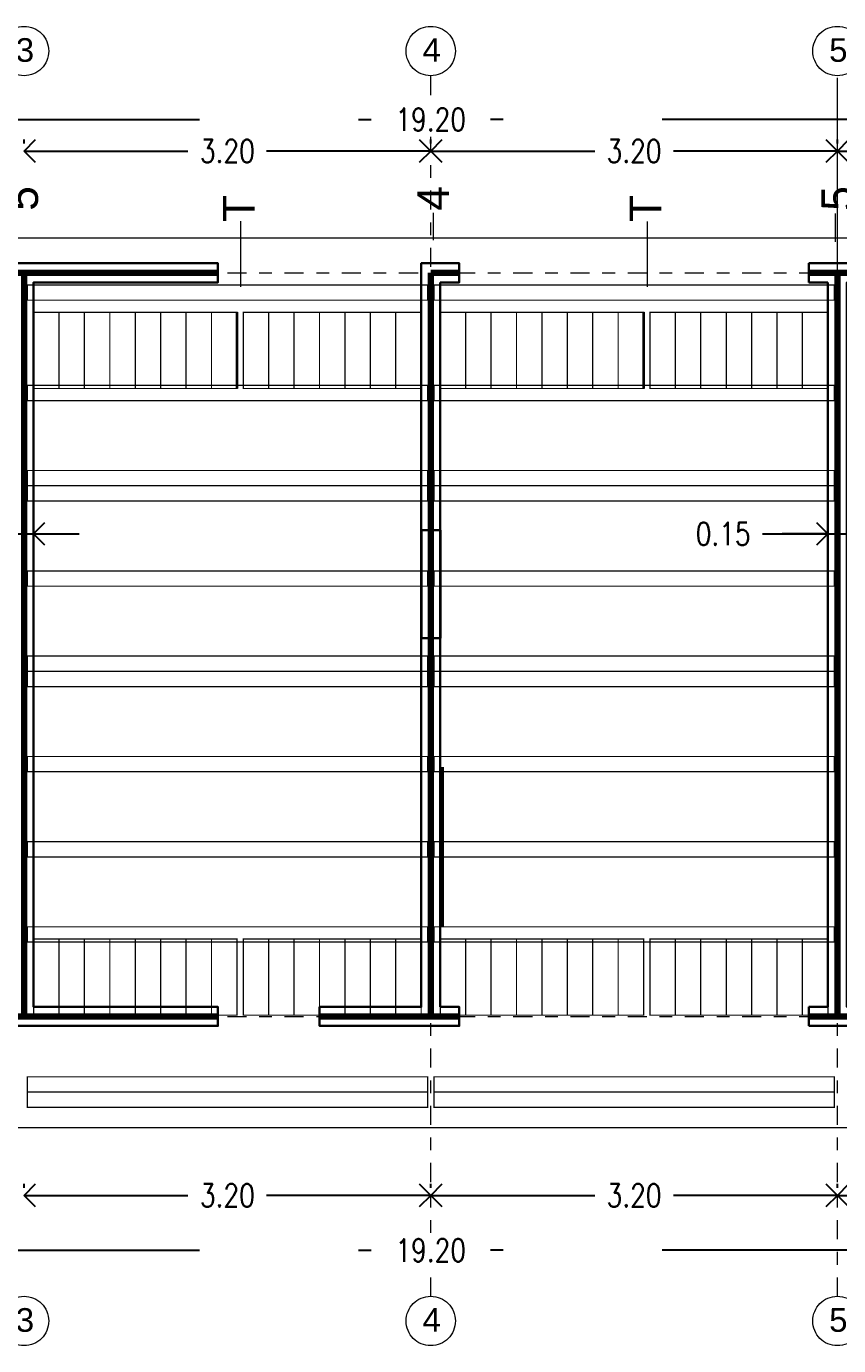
# Model space of a CAD drawing. Header units: metres. Extents: x 101 to 152, y -469 to -326.
# Drawn here: x 115.25 to 121.64, y -360.27 to -349.9 of the extents above; entities that cross this region are included whole.
import ezdxf

# ---------------------------------------------------------------- set-up
doc = ezdxf.new("R2010")
doc.units = ezdxf.units.M
doc.header["$LTSCALE"] = 5
doc.header["$MEASUREMENT"] = 0
for name, pattern in [('CENTER2', [1.125, 0.75, -0.125, 0.125, -0.125]), ('DASHDOT', [1, 0.5, -0.25, 0, -0.25]), ('HIDDEN', [0.375, 0.25, -0.125])]:
    doc.linetypes.add(name, pattern=pattern)
doc.layers.get('0').update_dxf_attribs({"color": 30})
doc.layers.get('DEFPOINTS').update_dxf_attribs({"color": 210})
for name, color, linetype, lineweight in [('A-ANNO-DIMS', 3, 'Continuous', 18), ('A-ANNO-SYMB', 3, 'Continuous', 18), ('A-ANNO-TEXT', 3, 'Continuous', 18), ('A-FLOR-LEVL', 7, 'Continuous', 35), ('A-WALL-FULL', 7, 'Continuous', 35)]:
    doc.layers.add(name, color=color, linetype=linetype, lineweight=lineweight)
doc.styles.add('E-ARIAL', font='arial.ttf')
doc.styles.add('E-ROMANS', font='romans.shx', dxfattribs={"width": 0.8})
doc.styles.get("Standard").update_dxf_attribs({"font": 'arial.ttf'})
doc.dimstyles.new('E-0100_ARW_18', dxfattribs={"dimscale": 0.001, "dimtxt": 180, "dimasz": 180, "dimexe": 90, "dimexo": 60, "dimgap": 90, "dimtad": 0, "dimzin": 0, "dimdsep": 46, "dimtxsty": 'E-ROMANS', "dimblk": 'OPEN90', "dimcen": 90, "dimclrd": 256, "dimclre": 256, "dimclrt": 256, "dimadec": 0, "dimazin": 0, "dimtfac": 1, "dimtmove": 1, "dimatfit": 3, "dimldrblk": 'OPEN90', "dimfxl": 1, "dimtfill": 1, "dimtolj": 1, "dimtzin": 0, "dimarcsym": 0})

# ---------------------------------------------------------------- blocks, each defined once
blk = doc.blocks.new('_Open90')
at = {"color": 0, "linetype": 'ByBlock', "lineweight": -2}
for p, q in [((0, 0), (-1, 0)), ((-0.5, 0.5), (0, 0)), ((0, 0), (-0.5, -0.5))]:
    blk.add_line(p, q, dxfattribs=at)
blk = doc.blocks.new('*D76')
at = {"layer": 'A-ANNO-DIMS', "linetype": 'DASHDOT', "lineweight": -2, "transparency": 16777216}
for p, q in [((115.234, -359.033), (115.234, -359.003)), ((115.414, -359.093), (116.524, -359.093)), ((118.254, -359.093), (117.143, -359.093)), ((118.434, -359.033), (118.434, -359.003))]:
    blk.add_line(p, q, dxfattribs=at)
at = {"layer": 'DEFPOINTS', "color": 0, "linetype": 'DASHDOT', "transparency": 16777216}
for p in [(115.234, -359.093), (118.434, -359.093), (118.434, -359.093)]:
    blk.add_point(p, dxfattribs=at)
at = {"layer": 'A-ANNO-DIMS', "linetype": 'DASHDOT', "lineweight": -2, "transparency": 16777216, "xscale": 0.18, "yscale": 0.18, "zscale": 0.18, "rotation": 180}
blk.add_blockref('_Open90', (115.234, -359.093), dxfattribs=at)
at = {"layer": 'A-ANNO-DIMS', "linetype": 'DASHDOT', "lineweight": -2, "transparency": 16777216, "xscale": 0.18, "yscale": 0.18, "zscale": 0.18}
blk.add_blockref('_Open90', (118.434, -359.093), dxfattribs=at)
at = {"layer": 'A-ANNO-DIMS', "linetype": 'DASHDOT', "transparency": 16777216, "insert": (116.834, -359.093), "char_height": 0.18, "attachment_point": 5, "style": 'E-ROMANS', "bg_fill": 3, "box_fill_scale": 1.25, "bg_fill_color": 256, "bg_fill_true_color": 13158600, "bg_fill_transparency": 0}
blk.add_mtext('\\A1;3.20', dxfattribs=at)
blk = doc.blocks.new('*D77')
at = {"layer": 'A-ANNO-DIMS', "linetype": 'DASHDOT', "lineweight": -2, "transparency": 16777216}
for p, q in [((118.434, -359.033), (118.434, -359.003)), ((118.614, -359.093), (119.724, -359.093)), ((121.454, -359.093), (120.343, -359.093)), ((121.634, -359.033), (121.634, -359.003))]:
    blk.add_line(p, q, dxfattribs=at)
at = {"layer": 'DEFPOINTS', "color": 0, "linetype": 'DASHDOT', "transparency": 16777216}
for p in [(118.434, -359.093), (121.634, -359.093), (121.634, -359.093)]:
    blk.add_point(p, dxfattribs=at)
at = {"layer": 'A-ANNO-DIMS', "linetype": 'DASHDOT', "lineweight": -2, "transparency": 16777216, "xscale": 0.18, "yscale": 0.18, "zscale": 0.18, "rotation": 180}
blk.add_blockref('_Open90', (118.434, -359.093), dxfattribs=at)
at = {"layer": 'A-ANNO-DIMS', "linetype": 'DASHDOT', "lineweight": -2, "transparency": 16777216, "xscale": 0.18, "yscale": 0.18, "zscale": 0.18}
blk.add_blockref('_Open90', (121.634, -359.093), dxfattribs=at)
at = {"layer": 'A-ANNO-DIMS', "linetype": 'DASHDOT', "transparency": 16777216, "insert": (120.034, -359.093), "char_height": 0.18, "attachment_point": 5, "style": 'E-ROMANS', "bg_fill": 3, "box_fill_scale": 1.25, "bg_fill_color": 256, "bg_fill_true_color": 13158600, "bg_fill_transparency": 0}
blk.add_mtext('\\A1;3.20', dxfattribs=at)
blk = doc.blocks.new('*D78')
at = {"layer": 'A-ANNO-DIMS', "linetype": 'DASHDOT', "lineweight": -2, "transparency": 16777216}
for p, q in [((121.634, -359.033), (121.634, -359.003)), ((121.814, -359.093), (122.924, -359.093)), ((124.654, -359.093), (123.543, -359.093)), ((124.834, -359.033), (124.834, -359.003))]:
    blk.add_line(p, q, dxfattribs=at)
at = {"layer": 'DEFPOINTS', "color": 0, "linetype": 'DASHDOT', "transparency": 16777216}
for p in [(121.634, -359.093), (124.834, -359.093), (124.834, -359.093)]:
    blk.add_point(p, dxfattribs=at)
at = {"layer": 'A-ANNO-DIMS', "linetype": 'DASHDOT', "lineweight": -2, "transparency": 16777216, "xscale": 0.18, "yscale": 0.18, "zscale": 0.18, "rotation": 180}
blk.add_blockref('_Open90', (121.634, -359.093), dxfattribs=at)
at = {"layer": 'A-ANNO-DIMS', "linetype": 'DASHDOT', "lineweight": -2, "transparency": 16777216, "xscale": 0.18, "yscale": 0.18, "zscale": 0.18}
blk.add_blockref('_Open90', (124.834, -359.093), dxfattribs=at)
at = {"layer": 'A-ANNO-DIMS', "linetype": 'DASHDOT', "transparency": 16777216, "insert": (123.234, -359.093), "char_height": 0.18, "attachment_point": 5, "style": 'E-ROMANS', "bg_fill": 3, "box_fill_scale": 1.25, "bg_fill_color": 256, "bg_fill_true_color": 13158600, "bg_fill_transparency": 0}
blk.add_mtext('\\A1;3.20', dxfattribs=at)
blk = doc.blocks.new('*D80')
at = {"layer": 'A-ANNO-DIMS', "linetype": 'DASHDOT', "lineweight": -2, "transparency": 16777216}
for p, q in [((128.034, -358.42), (128.034, -359.615)), ((108.835, -359.619), (108.835, -359.435)), ((109.015, -359.525), (118.067, -359.525)), ((127.854, -359.525), (118.802, -359.525))]:
    blk.add_line(p, q, dxfattribs=at)
at = {"layer": 'DEFPOINTS', "color": 0, "linetype": 'DASHDOT', "transparency": 16777216}
for p in [(128.034, -358.36), (128.034, -359.525), (108.835, -359.679)]:
    blk.add_point(p, dxfattribs=at)
at = {"layer": 'A-ANNO-DIMS', "linetype": 'DASHDOT', "lineweight": -2, "transparency": 16777216, "xscale": 0.18, "yscale": 0.18, "zscale": 0.18, "rotation": 180}
blk.add_blockref('_Open90', (108.835, -359.525), dxfattribs=at)
at = {"layer": 'A-ANNO-DIMS', "linetype": 'DASHDOT', "lineweight": -2, "transparency": 16777216, "xscale": 0.18, "yscale": 0.18, "zscale": 0.18}
blk.add_blockref('_Open90', (128.034, -359.525), dxfattribs=at)
at = {"layer": 'A-ANNO-DIMS', "linetype": 'DASHDOT', "transparency": 16777216, "insert": (118.434, -359.525), "char_height": 0.18, "attachment_point": 5, "style": 'E-ROMANS', "bg_fill": 3, "box_fill_scale": 1.25, "bg_fill_color": 256, "bg_fill_true_color": 13158600, "bg_fill_transparency": 0}
blk.add_mtext('\\A1;19.20', dxfattribs=at)
blk = doc.blocks.new('*D83')
at = {"layer": 'A-ANNO-DIMS', "linetype": 'DASHDOT', "lineweight": -2, "transparency": 16777216}
for p, q in [((115.234, -350.817), (115.234, -350.787)), ((118.434, -350.817), (118.434, -350.787)), ((115.414, -350.877), (116.524, -350.877)), ((118.254, -350.877), (117.143, -350.877))]:
    blk.add_line(p, q, dxfattribs=at)
at = {"layer": 'DEFPOINTS', "color": 0, "linetype": 'DASHDOT', "transparency": 16777216}
for p in [(115.234, -350.877), (118.434, -350.877), (118.434, -350.877)]:
    blk.add_point(p, dxfattribs=at)
at = {"layer": 'A-ANNO-DIMS', "linetype": 'DASHDOT', "lineweight": -2, "transparency": 16777216, "xscale": 0.18, "yscale": 0.18, "zscale": 0.18, "rotation": 180}
blk.add_blockref('_Open90', (115.234, -350.877), dxfattribs=at)
at = {"layer": 'A-ANNO-DIMS', "linetype": 'DASHDOT', "lineweight": -2, "transparency": 16777216, "xscale": 0.18, "yscale": 0.18, "zscale": 0.18}
blk.add_blockref('_Open90', (118.434, -350.877), dxfattribs=at)
at = {"layer": 'A-ANNO-DIMS', "linetype": 'DASHDOT', "transparency": 16777216, "insert": (116.834, -350.877), "char_height": 0.18, "attachment_point": 5, "style": 'E-ROMANS', "bg_fill": 3, "box_fill_scale": 1.25, "bg_fill_color": 256, "bg_fill_true_color": 13158600, "bg_fill_transparency": 0}
blk.add_mtext('\\A1;3.20', dxfattribs=at)
blk = doc.blocks.new('*D84')
at = {"layer": 'A-ANNO-DIMS', "linetype": 'DASHDOT', "lineweight": -2, "transparency": 16777216}
for p, q in [((118.434, -350.817), (118.434, -350.787)), ((121.634, -350.817), (121.634, -350.787)), ((118.614, -350.877), (119.724, -350.877)), ((121.454, -350.877), (120.343, -350.877))]:
    blk.add_line(p, q, dxfattribs=at)
at = {"layer": 'DEFPOINTS', "color": 0, "linetype": 'DASHDOT', "transparency": 16777216}
for p in [(118.434, -350.877), (121.634, -350.877), (121.634, -350.877)]:
    blk.add_point(p, dxfattribs=at)
at = {"layer": 'A-ANNO-DIMS', "linetype": 'DASHDOT', "lineweight": -2, "transparency": 16777216, "xscale": 0.18, "yscale": 0.18, "zscale": 0.18, "rotation": 180}
blk.add_blockref('_Open90', (118.434, -350.877), dxfattribs=at)
at = {"layer": 'A-ANNO-DIMS', "linetype": 'DASHDOT', "lineweight": -2, "transparency": 16777216, "xscale": 0.18, "yscale": 0.18, "zscale": 0.18}
blk.add_blockref('_Open90', (121.634, -350.877), dxfattribs=at)
at = {"layer": 'A-ANNO-DIMS', "linetype": 'DASHDOT', "transparency": 16777216, "insert": (120.034, -350.877), "char_height": 0.18, "attachment_point": 5, "style": 'E-ROMANS', "bg_fill": 3, "box_fill_scale": 1.25, "bg_fill_color": 256, "bg_fill_true_color": 13158600, "bg_fill_transparency": 0}
blk.add_mtext('\\A1;3.20', dxfattribs=at)
blk = doc.blocks.new('*D85')
at = {"layer": 'A-ANNO-DIMS', "linetype": 'DASHDOT', "lineweight": -2, "transparency": 16777216}
for p, q in [((121.634, -350.817), (121.634, -350.787)), ((124.834, -350.817), (124.834, -350.787)), ((121.814, -350.877), (122.924, -350.877)), ((124.654, -350.877), (123.543, -350.877))]:
    blk.add_line(p, q, dxfattribs=at)
at = {"layer": 'DEFPOINTS', "color": 0, "linetype": 'DASHDOT', "transparency": 16777216}
for p in [(121.634, -350.877), (124.834, -350.877), (124.834, -350.877)]:
    blk.add_point(p, dxfattribs=at)
at = {"layer": 'A-ANNO-DIMS', "linetype": 'DASHDOT', "lineweight": -2, "transparency": 16777216, "xscale": 0.18, "yscale": 0.18, "zscale": 0.18, "rotation": 180}
blk.add_blockref('_Open90', (121.634, -350.877), dxfattribs=at)
at = {"layer": 'A-ANNO-DIMS', "linetype": 'DASHDOT', "lineweight": -2, "transparency": 16777216, "xscale": 0.18, "yscale": 0.18, "zscale": 0.18}
blk.add_blockref('_Open90', (124.834, -350.877), dxfattribs=at)
at = {"layer": 'A-ANNO-DIMS', "linetype": 'DASHDOT', "transparency": 16777216, "insert": (123.234, -350.877), "char_height": 0.18, "attachment_point": 5, "style": 'E-ROMANS', "bg_fill": 3, "box_fill_scale": 1.25, "bg_fill_color": 256, "bg_fill_true_color": 13158600, "bg_fill_transparency": 0}
blk.add_mtext('\\A1;3.20', dxfattribs=at)
blk = doc.blocks.new('*D87')
at = {"layer": 'A-ANNO-DIMS', "linetype": 'DASHDOT', "lineweight": -2, "transparency": 16777216}
for p, q in [((108.835, -350.444), (108.835, -350.719)), ((128.034, -350.543), (128.034, -350.719)), ((109.015, -350.629), (118.067, -350.629)), ((127.854, -350.629), (118.802, -350.629))]:
    blk.add_line(p, q, dxfattribs=at)
at = {"layer": 'DEFPOINTS', "color": 0, "linetype": 'DASHDOT', "transparency": 16777216}
for p in [(108.835, -350.384), (128.034, -350.483), (128.034, -350.629)]:
    blk.add_point(p, dxfattribs=at)
at = {"layer": 'A-ANNO-DIMS', "linetype": 'DASHDOT', "lineweight": -2, "transparency": 16777216, "xscale": 0.18, "yscale": 0.18, "zscale": 0.18, "rotation": 180}
blk.add_blockref('_Open90', (108.835, -350.629), dxfattribs=at)
at = {"layer": 'A-ANNO-DIMS', "linetype": 'DASHDOT', "lineweight": -2, "transparency": 16777216, "xscale": 0.18, "yscale": 0.18, "zscale": 0.18}
blk.add_blockref('_Open90', (128.034, -350.629), dxfattribs=at)
at = {"layer": 'A-ANNO-DIMS', "linetype": 'DASHDOT', "transparency": 16777216, "insert": (118.434, -350.629), "char_height": 0.18, "attachment_point": 5, "style": 'E-ROMANS', "bg_fill": 3, "box_fill_scale": 1.25, "bg_fill_color": 256, "bg_fill_true_color": 13158600, "bg_fill_transparency": 0}
blk.add_mtext('\\A1;19.20', dxfattribs=at)
blk = doc.blocks.new('*D22')
at = {"layer": 'A-ANNO-DIMS', "linetype": 'DASHDOT', "lineweight": -2, "transparency": 16777216}
for p, q in [((121.709, -353.189), (121.709, -353.978)), ((121.559, -353.339), (121.559, -353.978)), ((121.045, -353.888), (121.559, -353.888)), ((121.379, -353.888), (121.199, -353.888)), ((121.559, -353.888), (121.709, -353.888)), ((121.559, -353.888), (121.709, -353.888)), ((121.889, -353.888), (122.069, -353.888))]:
    blk.add_line(p, q, dxfattribs=at)
at = {"layer": 'DEFPOINTS', "color": 0, "linetype": 'DASHDOT', "transparency": 16777216}
for p in [(121.709, -353.129), (121.559, -353.279), (121.709, -353.888)]:
    blk.add_point(p, dxfattribs=at)
at = {"layer": 'A-ANNO-DIMS', "linetype": 'DASHDOT', "lineweight": -2, "transparency": 16777216, "xscale": 0.18, "yscale": 0.18, "zscale": 0.18}
blk.add_blockref('_Open90', (121.559, -353.888), dxfattribs=at)
at = {"layer": 'A-ANNO-DIMS', "linetype": 'DASHDOT', "lineweight": -2, "transparency": 16777216, "xscale": 0.18, "yscale": 0.18, "zscale": 0.18, "rotation": 180}
blk.add_blockref('_Open90', (121.709, -353.888), dxfattribs=at)
at = {"layer": 'A-ANNO-DIMS', "linetype": 'DASHDOT', "transparency": 16777216, "insert": (120.735, -353.888), "char_height": 0.18, "attachment_point": 5, "style": 'E-ROMANS', "bg_fill": 3, "box_fill_scale": 1.25, "bg_fill_color": 256, "bg_fill_true_color": 13158600, "bg_fill_transparency": 0}
blk.add_mtext('\\A1;0.15', dxfattribs=at)
blk = doc.blocks.new('*D23')
at = {"layer": 'A-ANNO-DIMS', "linetype": 'DASHDOT', "lineweight": -2, "transparency": 16777216}
for p, q in [((115.309, -353.189), (115.309, -353.978)), ((115.159, -353.339), (115.159, -353.978)), ((114.645, -353.888), (115.159, -353.888)), ((114.979, -353.888), (114.799, -353.888)), ((115.159, -353.888), (115.309, -353.888)), ((115.159, -353.888), (115.309, -353.888)), ((115.489, -353.888), (115.669, -353.888))]:
    blk.add_line(p, q, dxfattribs=at)
at = {"layer": 'DEFPOINTS', "color": 0, "linetype": 'DASHDOT', "transparency": 16777216}
for p in [(115.309, -353.129), (115.159, -353.279), (115.309, -353.888)]:
    blk.add_point(p, dxfattribs=at)
at = {"layer": 'A-ANNO-DIMS', "linetype": 'DASHDOT', "lineweight": -2, "transparency": 16777216, "xscale": 0.18, "yscale": 0.18, "zscale": 0.18}
blk.add_blockref('_Open90', (115.159, -353.888), dxfattribs=at)
at = {"layer": 'A-ANNO-DIMS', "linetype": 'DASHDOT', "lineweight": -2, "transparency": 16777216, "xscale": 0.18, "yscale": 0.18, "zscale": 0.18, "rotation": 180}
blk.add_blockref('_Open90', (115.309, -353.888), dxfattribs=at)
at = {"layer": 'A-ANNO-DIMS', "linetype": 'DASHDOT', "transparency": 16777216, "insert": (114.335, -353.888), "char_height": 0.18, "attachment_point": 5, "style": 'E-ROMANS', "bg_fill": 3, "box_fill_scale": 1.25, "bg_fill_color": 256, "bg_fill_true_color": 13158600, "bg_fill_transparency": 0}
blk.add_mtext('\\A1;0.15', dxfattribs=at)

msp = doc.modelspace()

# ---------------------------------------------------------------- linework, layer by layer
at = {"layer": 'A-ANNO-SYMB', "linetype": 'CENTER2', "ltscale": 0.04}
for p, q in [((118.434, -359.888), (118.434, -350.283)), ((121.634, -359.888), (121.634, -350.301)), ((107.834, -351.835), (129.034, -351.835)), ((121.634, -359.888), (121.634, -354.69)), ((107.834, -357.685), (129.034, -357.685))]:
    msp.add_line(p, q, dxfattribs=at)
at = {"layer": 'A-ANNO-SYMB', "linetype": 'CENTER2'}
msp.add_line((121.634, -354.06), (121.634, -350.283), dxfattribs=at)
for centre in [(115.234, -350.09), (118.434, -350.09), (121.634, -350.09), (115.234, -360.081), (118.434, -360.081), (121.634, -360.081)]:
    msp.add_circle(centre, 0.194, dxfattribs=at)
at = {"layer": 'A-ANNO-TEXT', "color": 2}
for points in [[(118.454, -351.363), (118.454, -351.579)], [(121.616, -351.369), (121.616, -351.591)], [(116.936, -351.428), (116.936, -351.944)], [(120.136, -351.43), (120.136, -351.944)]]:
    msp.add_lwpolyline(points, dxfattribs=at)
at = {"layer": 'A-FLOR-LEVL', "linetype": 'DASHDOT'}
for p, q in [((118.359, -353.86), (118.359, -354.71)), ((118.509, -353.86), (118.509, -354.71))]:
    msp.add_line(p, q, dxfattribs=at)
at = {"layer": 'A-FLOR-LEVL', "const_width": 0.01}
for points in [[(108.759, -351.56), (128.109, -351.56), (128.109, -358.56), (108.759, -358.56), (108.759, -351.56)], [(115.259, -351.93), (118.409, -351.93), (118.409, -352.05), (115.259, -352.05), (115.259, -351.93)], [(118.459, -351.93), (121.609, -351.93), (121.609, -352.05), (118.459, -352.05), (118.459, -351.93)], [(115.309, -352.145), (115.509, -352.145), (115.509, -352.745), (115.309, -352.745), (115.309, -352.145)], [(115.509, -352.145), (115.709, -352.145), (115.709, -352.745), (115.509, -352.745), (115.509, -352.145)], [(116.959, -352.145), (117.159, -352.145), (117.159, -352.745), (116.959, -352.745), (116.959, -352.145)], [(117.159, -352.145), (117.359, -352.145), (117.359, -352.745), (117.159, -352.745), (117.159, -352.145)], [(117.359, -352.145), (117.559, -352.145), (117.559, -352.745), (117.359, -352.745), (117.359, -352.145)], [(117.559, -352.145), (117.759, -352.145), (117.759, -352.745), (117.559, -352.745), (117.559, -352.145)], [(117.759, -352.145), (117.959, -352.145), (117.959, -352.745), (117.759, -352.745), (117.759, -352.145)], [(117.959, -352.145), (118.159, -352.145), (118.159, -352.745), (117.959, -352.745), (117.959, -352.145)], [(118.159, -352.145), (118.359, -352.145), (118.359, -352.745), (118.159, -352.745), (118.159, -352.145)], [(118.509, -352.145), (118.709, -352.145), (118.709, -352.745), (118.509, -352.745), (118.509, -352.145)], [(120.159, -352.145), (120.359, -352.145), (120.359, -352.745), (120.159, -352.745), (120.159, -352.145)], [(120.359, -352.145), (120.559, -352.145), (120.559, -352.745), (120.359, -352.745), (120.359, -352.145)], [(120.559, -352.145), (120.759, -352.145), (120.759, -352.745), (120.559, -352.745), (120.559, -352.145)], [(120.759, -352.145), (120.959, -352.145), (120.959, -352.745), (120.759, -352.745), (120.759, -352.145)], [(120.959, -352.145), (121.159, -352.145), (121.159, -352.745), (120.959, -352.745), (120.959, -352.145)], [(121.159, -352.145), (121.359, -352.145), (121.359, -352.745), (121.159, -352.745), (121.159, -352.145)], [(121.359, -352.145), (121.559, -352.145), (121.559, -352.745), (121.359, -352.745), (121.359, -352.145)], [(115.259, -352.72), (118.409, -352.72), (118.409, -352.84), (115.259, -352.84), (115.259, -352.72)], [(118.459, -352.72), (121.609, -352.72), (121.609, -352.84), (118.459, -352.84), (118.459, -352.72)], [(115.259, -353.39), (118.409, -353.39), (118.409, -353.51), (115.259, -353.51), (115.259, -353.39)], [(118.459, -353.39), (121.609, -353.39), (121.609, -353.51), (118.459, -353.51), (118.459, -353.39)], [(115.259, -353.51), (118.409, -353.51), (118.409, -353.63), (115.259, -353.63), (115.259, -353.51)], [(118.459, -353.51), (121.609, -353.51), (121.609, -353.63), (118.459, -353.63), (118.459, -353.51)], [(115.259, -354.18), (118.409, -354.18), (118.409, -354.3), (115.259, -354.3), (115.259, -354.18)], [(118.459, -354.18), (121.609, -354.18), (121.609, -354.3), (118.459, -354.3), (118.459, -354.18)], [(115.259, -354.85), (118.409, -354.85), (118.409, -354.97), (115.259, -354.97), (115.259, -354.85)], [(118.459, -354.85), (121.609, -354.85), (121.609, -354.97), (118.459, -354.97), (118.459, -354.85)], [(115.259, -354.97), (118.409, -354.97), (118.409, -355.09), (115.259, -355.09), (115.259, -354.97)], [(118.459, -354.97), (121.609, -354.97), (121.609, -355.09), (118.459, -355.09), (118.459, -354.97)], [(115.259, -355.64), (118.409, -355.64), (118.409, -355.76), (115.259, -355.76), (115.259, -355.64)], [(118.459, -355.64), (121.609, -355.64), (121.609, -355.76), (118.459, -355.76), (118.459, -355.64)], [(115.259, -356.31), (118.409, -356.31), (118.409, -356.43), (115.259, -356.43), (115.259, -356.31)], [(118.459, -356.31), (121.609, -356.31), (121.609, -356.43), (118.459, -356.43), (118.459, -356.31)], [(115.259, -356.98), (118.409, -356.98), (118.409, -357.1), (115.259, -357.1), (115.259, -356.98)], [(118.459, -356.98), (121.609, -356.98), (121.609, -357.1), (118.459, -357.1), (118.459, -356.98)], [(115.309, -357.075), (115.509, -357.075), (115.509, -357.675), (115.309, -357.675), (115.309, -357.075)], [(116.959, -357.075), (117.159, -357.075), (117.159, -357.675), (116.959, -357.675), (116.959, -357.075)], [(117.159, -357.075), (117.359, -357.075), (117.359, -357.675), (117.159, -357.675), (117.159, -357.075)], [(117.359, -357.075), (117.559, -357.075), (117.559, -357.675), (117.359, -357.675), (117.359, -357.075)], [(117.559, -357.075), (117.759, -357.075), (117.759, -357.675), (117.559, -357.675), (117.559, -357.075)], [(117.759, -357.075), (117.959, -357.075), (117.959, -357.675), (117.759, -357.675), (117.759, -357.075)], [(117.959, -357.075), (118.159, -357.075), (118.159, -357.675), (117.959, -357.675), (117.959, -357.075)], [(118.159, -357.075), (118.359, -357.075), (118.359, -357.675), (118.159, -357.675), (118.159, -357.075)], [(118.509, -357.075), (118.709, -357.075), (118.709, -357.675), (118.509, -357.675), (118.509, -357.075)], [(120.159, -357.075), (120.359, -357.075), (120.359, -357.675), (120.159, -357.675), (120.159, -357.075)], [(120.359, -357.075), (120.559, -357.075), (120.559, -357.675), (120.359, -357.675), (120.359, -357.075)], [(120.559, -357.075), (120.759, -357.075), (120.759, -357.675), (120.559, -357.675), (120.559, -357.075)], [(120.759, -357.075), (120.959, -357.075), (120.959, -357.675), (120.759, -357.675), (120.759, -357.075)], [(120.959, -357.075), (121.159, -357.075), (121.159, -357.675), (120.959, -357.675), (120.959, -357.075)], [(121.159, -357.075), (121.359, -357.075), (121.359, -357.675), (121.159, -357.675), (121.159, -357.075)], [(121.359, -357.075), (121.559, -357.075), (121.559, -357.675), (121.359, -357.675), (121.359, -357.075)], [(115.259, -358.16), (118.409, -358.16), (118.409, -358.28), (115.259, -358.28), (115.259, -358.16)], [(118.459, -358.16), (121.609, -358.16), (121.609, -358.28), (118.459, -358.28), (118.459, -358.16)], [(115.259, -358.28), (118.409, -358.28), (118.409, -358.4), (115.259, -358.4), (115.259, -358.28)], [(118.459, -358.28), (121.609, -358.28), (121.609, -358.4), (118.459, -358.4), (118.459, -358.28)]]:
    msp.add_lwpolyline(points, dxfattribs=at)
at = {"layer": 'A-FLOR-LEVL'}
for points in [[(115.709, -352.745, 0, 0, 0), (115.709, -352.145, 0.01, 0.01, 0), (115.909, -352.145, 0.01, 0.01, 0), (115.909, -352.745, 0.01, 0.01, 0), (115.709, -352.745, 0.01, 0.01, 0), (115.709, -352.145, 0, 0, 0)], [(115.909, -352.745, 0, 0, 0), (115.909, -352.145, 0.01, 0.01, 0), (116.109, -352.145, 0.01, 0.01, 0), (116.109, -352.745, 0.01, 0.01, 0), (115.909, -352.745, 0.01, 0.01, 0), (115.909, -352.145, 0, 0, 0)], [(116.109, -352.745, 0, 0, 0), (116.109, -352.145, 0.01, 0.01, 0), (116.309, -352.145, 0.01, 0.01, 0), (116.309, -352.745, 0.01, 0.01, 0), (116.109, -352.745, 0.01, 0.01, 0), (116.109, -352.145, 0, 0, 0)], [(116.309, -352.745, 0, 0, 0), (116.309, -352.145, 0.01, 0.01, 0), (116.509, -352.145, 0.01, 0.01, 0), (116.509, -352.745, 0.01, 0.01, 0), (116.309, -352.745, 0.01, 0.01, 0), (116.309, -352.145, 0, 0, 0)], [(116.509, -352.745, 0, 0, 0), (116.509, -352.145, 0.01, 0.01, 0), (116.709, -352.145, 0.01, 0.01, 0), (116.709, -352.745, 0.01, 0.01, 0), (116.509, -352.745, 0.01, 0.01, 0), (116.509, -352.145, 0, 0, 0)], [(116.709, -352.745, 0, 0, 0), (116.709, -352.145, 0.01, 0.01, 0), (116.909, -352.145, 0.01, 0.01, 0), (116.909, -352.745, 0.01, 0.01, 0), (116.709, -352.745, 0.01, 0.01, 0), (116.709, -352.145, 0, 0, 0)], [(118.909, -352.745, 0, 0, 0), (118.909, -352.145, 0.01, 0.01, 0), (119.109, -352.145, 0.01, 0.01, 0), (119.109, -352.745, 0.01, 0.01, 0), (118.909, -352.745, 0.01, 0.01, 0), (118.909, -352.145, 0, 0, 0)], [(119.109, -352.745, 0, 0, 0), (119.109, -352.145, 0.01, 0.01, 0), (119.309, -352.145, 0.01, 0.01, 0), (119.309, -352.745, 0.01, 0.01, 0), (119.109, -352.745, 0.01, 0.01, 0), (119.109, -352.145, 0, 0, 0)], [(119.309, -352.745, 0, 0, 0), (119.309, -352.145, 0.01, 0.01, 0), (119.509, -352.145, 0.01, 0.01, 0), (119.509, -352.745, 0.01, 0.01, 0), (119.309, -352.745, 0.01, 0.01, 0), (119.309, -352.145, 0, 0, 0)], [(119.509, -352.745, 0, 0, 0), (119.509, -352.145, 0.01, 0.01, 0), (119.709, -352.145, 0.01, 0.01, 0), (119.709, -352.745, 0.01, 0.01, 0), (119.509, -352.745, 0.01, 0.01, 0), (119.509, -352.145, 0, 0, 0)], [(119.709, -352.745, 0, 0, 0), (119.709, -352.145, 0.01, 0.01, 0), (119.909, -352.145, 0.01, 0.01, 0), (119.909, -352.745, 0.01, 0.01, 0), (119.709, -352.745, 0.01, 0.01, 0), (119.709, -352.145, 0, 0, 0)], [(119.909, -352.745, 0, 0, 0), (119.909, -352.145, 0.01, 0.01, 0), (120.109, -352.145, 0.01, 0.01, 0), (120.109, -352.745, 0.01, 0.01, 0), (119.909, -352.745, 0.01, 0.01, 0), (119.909, -352.145, 0, 0, 0)], [(115.709, -357.675, 0, 0, 0), (115.709, -357.075, 0.01, 0.01, 0), (115.909, -357.075, 0.01, 0.01, 0), (115.909, -357.675, 0.01, 0.01, 0), (115.709, -357.675, 0.01, 0.01, 0), (115.709, -357.075, 0, 0, 0)], [(115.909, -357.675, 0, 0, 0), (115.909, -357.075, 0.01, 0.01, 0), (116.109, -357.075, 0.01, 0.01, 0), (116.109, -357.675, 0.01, 0.01, 0), (115.909, -357.675, 0.01, 0.01, 0), (115.909, -357.075, 0, 0, 0)], [(116.109, -357.675, 0, 0, 0), (116.109, -357.075, 0.01, 0.01, 0), (116.309, -357.075, 0.01, 0.01, 0), (116.309, -357.675, 0.01, 0.01, 0), (116.109, -357.675, 0.01, 0.01, 0), (116.109, -357.075, 0, 0, 0)], [(116.309, -357.675, 0, 0, 0), (116.309, -357.075, 0.01, 0.01, 0), (116.509, -357.075, 0.01, 0.01, 0), (116.509, -357.675, 0.01, 0.01, 0), (116.309, -357.675, 0.01, 0.01, 0), (116.309, -357.075, 0, 0, 0)], [(116.509, -357.675, 0, 0, 0), (116.509, -357.075, 0.01, 0.01, 0), (116.709, -357.075, 0.01, 0.01, 0), (116.709, -357.675, 0.01, 0.01, 0), (116.509, -357.675, 0.01, 0.01, 0), (116.509, -357.075, 0, 0, 0)], [(116.709, -357.675, 0, 0, 0), (116.709, -357.075, 0.01, 0.01, 0), (116.909, -357.075, 0.01, 0.01, 0), (116.909, -357.675, 0.01, 0.01, 0), (116.709, -357.675, 0.01, 0.01, 0), (116.709, -357.075, 0, 0, 0)], [(118.909, -357.675, 0, 0, 0), (118.909, -357.075, 0.01, 0.01, 0), (119.109, -357.075, 0.01, 0.01, 0), (119.109, -357.675, 0.01, 0.01, 0), (118.909, -357.675, 0.01, 0.01, 0), (118.909, -357.075, 0, 0, 0)], [(119.109, -357.675, 0, 0, 0), (119.109, -357.075, 0.01, 0.01, 0), (119.309, -357.075, 0.01, 0.01, 0), (119.309, -357.675, 0.01, 0.01, 0), (119.109, -357.675, 0.01, 0.01, 0), (119.109, -357.075, 0, 0, 0)], [(119.309, -357.675, 0, 0, 0), (119.309, -357.075, 0.01, 0.01, 0), (119.509, -357.075, 0.01, 0.01, 0), (119.509, -357.675, 0.01, 0.01, 0), (119.309, -357.675, 0.01, 0.01, 0), (119.309, -357.075, 0, 0, 0)], [(119.509, -357.675, 0, 0, 0), (119.509, -357.075, 0.01, 0.01, 0), (119.709, -357.075, 0.01, 0.01, 0), (119.709, -357.675, 0.01, 0.01, 0), (119.509, -357.675, 0.01, 0.01, 0), (119.509, -357.075, 0, 0, 0)], [(119.709, -357.675, 0, 0, 0), (119.709, -357.075, 0.01, 0.01, 0), (119.909, -357.075, 0.01, 0.01, 0), (119.909, -357.675, 0.01, 0.01, 0), (119.709, -357.675, 0.01, 0.01, 0), (119.709, -357.075, 0, 0, 0)], [(119.909, -357.675, 0, 0, 0), (119.909, -357.075, 0.01, 0.01, 0), (120.109, -357.075, 0.01, 0.01, 0), (120.109, -357.675, 0.01, 0.01, 0), (119.909, -357.675, 0.01, 0.01, 0), (119.909, -357.075, 0, 0, 0)]]:
    msp.add_lwpolyline(points, format="xyseb", dxfattribs=at)
for points in [[(118.709, -352.745, 0, 0, 0), (118.709, -352.145, 0.01, 0.01, 0), (118.909, -352.145, 0.01, 0.01, 0), (118.909, -352.745, 0.01, 0.01, 0), (118.709, -352.745, 0.01, 0.01, 0), (118.709, -352.145, 0, 0, 0)], [(115.509, -357.675, 0, 0, 0), (115.509, -357.075, 0.01, 0.01, 0), (115.709, -357.075, 0.01, 0.01, 0), (115.709, -357.675, 0.01, 0.01, 0), (115.509, -357.675, 0.01, 0.01, 0), (115.509, -357.075, 0, 0, 0)], [(118.709, -357.675, 0, 0, 0), (118.709, -357.075, 0.01, 0.01, 0), (118.909, -357.075, 0.01, 0.01, 0), (118.909, -357.675, 0.01, 0.01, 0), (118.709, -357.675, 0.01, 0.01, 0), (118.709, -357.075, 0, 0, 0)]]:
    msp.add_lwpolyline(points, format="xyseb", close=True, dxfattribs=at)
for points in [[(116.909, -352.145), (116.909, -352.745)], [(120.109, -352.145), (120.109, -352.745)]]:
    msp.add_lwpolyline(points, dxfattribs=at)
at = {"layer": 'A-FLOR-LEVL', "linetype": 'HIDDEN'}
msp.add_lwpolyline([(118.527, -355.724), (118.527, -357.074)], dxfattribs=at)
at = {"layer": 'A-WALL-FULL', "lineweight": 30}
for p, q in [((121.409, -351.76), (121.409, -351.91)), ((121.409, -351.91), (121.559, -351.91)), ((121.409, -357.76), (121.409, -357.61)), ((121.409, -357.61), (121.559, -357.61))]:
    msp.add_line(p, q, dxfattribs=at)
at = {"layer": 'A-WALL-FULL', "ltscale": 0.035, "const_width": 0.05}
for points in [[(115.009, -351.835), (115.234, -351.835)], [(116.759, -351.835), (115.234, -351.835), (115.234, -357.685), (116.759, -357.685)], [(118.434, -354.71), (118.434, -351.835)], [(118.659, -351.835), (118.434, -351.835)], [(121.409, -351.835), (121.634, -351.835)], [(123.159, -351.835), (121.634, -351.835), (121.634, -357.685), (123.159, -357.685)], [(118.434, -354.71), (118.434, -357.685)], [(115.009, -357.685), (115.234, -357.685)], [(117.559, -357.685), (118.659, -357.685)], [(121.409, -357.685), (121.634, -357.685)]]:
    msp.add_lwpolyline(points, dxfattribs=at)
at = {"layer": 'A-WALL-FULL', "lineweight": 30}
for points in [[(115.159, -357.76), (116.759, -357.76), (116.759, -357.61), (115.309, -357.61), (115.309, -354.96), (115.309, -353.46), (115.309, -351.91), (116.759, -351.91), (116.759, -351.76), (115.009, -351.76)], [(121.409, -357.76), (123.159, -357.76), (123.159, -357.61), (121.709, -357.61), (121.709, -354.96), (121.709, -353.46), (121.709, -351.91), (123.159, -351.91), (123.159, -351.76), (121.409, -351.76)], [(121.559, -351.91), (121.559, -357.61)]]:
    msp.add_lwpolyline(points, dxfattribs=at)
for points in [[(118.509, -351.91), (118.509, -353.86), (118.359, -353.86), (118.359, -351.76), (118.509, -351.76), (118.659, -351.76), (118.659, -351.91)], [(118.509, -357.61), (118.659, -357.61), (118.659, -357.76), (118.509, -357.76), (117.559, -357.76), (117.559, -357.61), (118.359, -357.61), (118.359, -354.71), (118.509, -354.71)]]:
    msp.add_lwpolyline(points, close=True, dxfattribs=at)

# ---------------------------------------------------------------- texts
at = {"layer": 'A-ANNO-TEXT', "color": 2, "style": 'E-ARIAL'}
for s, p in [('5', (115.344, -351.347, -25.053)), ('4', (118.578, -351.347, -25.053)), ('5', (121.758, -351.347, -25.053)), ('T', (117.049, -351.436, -25.053)), ('T', (120.249, -351.436, -25.053))]:
    msp.add_text(s, height=0.25, rotation=90, dxfattribs=at).set_placement(p)
at = {"layer": 'A-ANNO-TEXT', "char_height": 0.18608, "attachment_point": 1}
for s, insert in [('{\\fArial|b0|i0|c0|p34;3}', (115.169, -349.989)), ('{\\fArial|b0|i0|c0|p34;4}', (118.369, -349.989)), ('{\\fArial|b0|i0|c0|p34;5}', (121.569, -349.989)), ('{\\fArial|b0|i0|c0|p34;3}', (115.169, -359.98)), ('{\\fArial|b0|i0|c0|p34;4}', (118.369, -359.98)), ('{\\fArial|b0|i0|c0|p34;5}', (121.569, -359.98))]:
    msp.add_mtext(s, dxfattribs=dict(at, insert=insert))

# ---------------------------------------------------------------- next in the draw order: dimensions: what is measured, and where the dimension line sits
at = {"layer": 'A-ANNO-DIMS', "linetype": 'DASHDOT'}
for base, p1, p2, picture, middle in [((118.434, -350.877), (115.234, -350.877), (118.434, -350.877), '*D83', (116.834, -350.877)), ((118.434, -359.093), (115.234, -359.093), (118.434, -359.093), '*D76', (116.834, -359.093))]:
    dim = msp.add_linear_dim(base=base, p1=p1, p2=p2, dimstyle='E-0100_ARW_18', dxfattribs=at)
    dim.commit()
    dim.dimension.update_dxf_attribs({"geometry": picture, "text_midpoint": middle})
for base, p1, p2, picture, middle in [((115.309, -353.888), (115.159, -353.279), (115.309, -353.129), '*D23', (114.335, -353.888)), ((121.709, -353.888), (121.559, -353.279), (121.709, -353.129), '*D22', (120.735, -353.888))]:
    dim = msp.add_linear_dim(base=base, p1=p1, p2=p2, dimstyle='E-0100_ARW_18', dxfattribs=at)
    dim.commit()
    dim.dimension.update_dxf_attribs({"geometry": picture, "text_midpoint": middle, "dimtype": 160})

# ---------------------------------------------------------------- next in the draw order: dimensions: what is measured, and where the dimension line sits
for base, p1, p2, picture, middle in [((121.634, -350.877), (118.434, -350.877), (121.634, -350.877), '*D84', (120.034, -350.877)), ((121.634, -359.093), (118.434, -359.093), (121.634, -359.093), '*D77', (120.034, -359.093))]:
    dim = msp.add_linear_dim(base=base, p1=p1, p2=p2, dimstyle='E-0100_ARW_18', dxfattribs=at)
    dim.commit()
    dim.dimension.update_dxf_attribs({"geometry": picture, "text_midpoint": middle})

# ---------------------------------------------------------------- next in the draw order: dimensions: what is measured, and where the dimension line sits
for base, p1, p2, picture, middle in [((124.834, -350.877), (121.634, -350.877), (124.834, -350.877), '*D85', (123.234, -350.877)), ((124.834, -359.093), (121.634, -359.093), (124.834, -359.093), '*D78', (123.234, -359.093))]:
    dim = msp.add_linear_dim(base=base, p1=p1, p2=p2, dimstyle='E-0100_ARW_18', dxfattribs=at)
    dim.commit()
    dim.dimension.update_dxf_attribs({"geometry": picture, "text_midpoint": middle})

# ---------------------------------------------------------------- next in the draw order: dimensions: what is measured, and where the dimension line sits
for base, p1, p2, picture, middle in [((128.034, -350.629), (108.835, -350.384), (128.034, -350.483), '*D87', (118.434, -350.629)), ((128.034, -359.525), (108.835, -359.679), (128.034, -358.36), '*D80', (118.434, -359.525))]:
    dim = msp.add_linear_dim(base=base, p1=p1, p2=p2, dimstyle='E-0100_ARW_18', dxfattribs=at)
    dim.commit()
    dim.dimension.update_dxf_attribs({"geometry": picture, "text_midpoint": middle})

doc.saveas('drawing.dxf')
